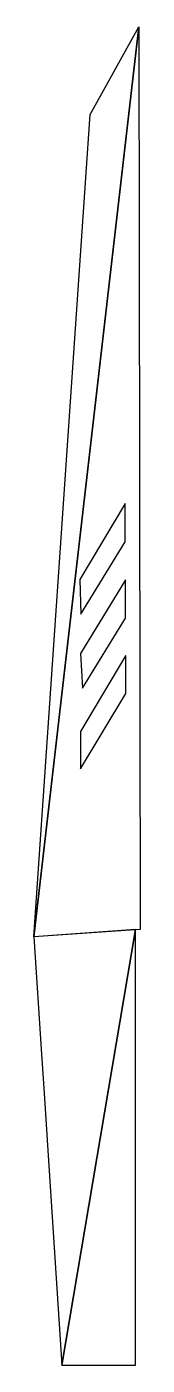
# Model space of a CAD drawing. Header units: metres. Extents: x 116 to 150, y 0 to 428.
import ezdxf

# ---------------------------------------------------------------- set-up
doc = ezdxf.new("R2010")
doc.units = ezdxf.units.M

msp = doc.modelspace()

# ---------------------------------------------------------------- linework, layer by layer
at = {"layer": 'Layer0'}
for points in [[(116, 137, 0), (149.53, 428.11, 27.7), (150, 139.33, 62.29), (116, 137, 0)], [(116, 137, 0), (126.01, 283.26, 0), (134, 400, 0), (149.53, 428.11, 27.7), (116, 137, 0)], [(145.22, 275.6, 37.57), (130.74, 251.32, 13.78), (131.01, 240.28, 15.55), (145.25, 263.41, 39.06), (145.22, 275.6, 37.57)], [(145.28, 251.19, 40.55), (130.95, 227.67, 16.92), (131.52, 216.57, 19.27), (145.28, 238.91, 41.98), (145.28, 251.19, 40.55)], [(130.88, 202.66, 19.7), (130.9, 190.74, 21.13), (145.38, 214.87, 44.97), (145.38, 226.98, 43.55), (145.35, 226.93, 43.5), (130.88, 202.66, 19.7)], [(125, 0, 0), (148.5, 139.33, 62.29), (116, 137, 0), (118.46, 99.5, 0), (119.28, 87, 0), (120.6, 67.04, 0), (125, 0, 0)], [(148.5, 139.33, 62.29), (125, 0, 0), (148.5, 0, 62.29), (148.5, 139.33, 62.29)]]:
    msp.add_polyline3d(points, dxfattribs=at)

doc.saveas('drawing.dxf')
